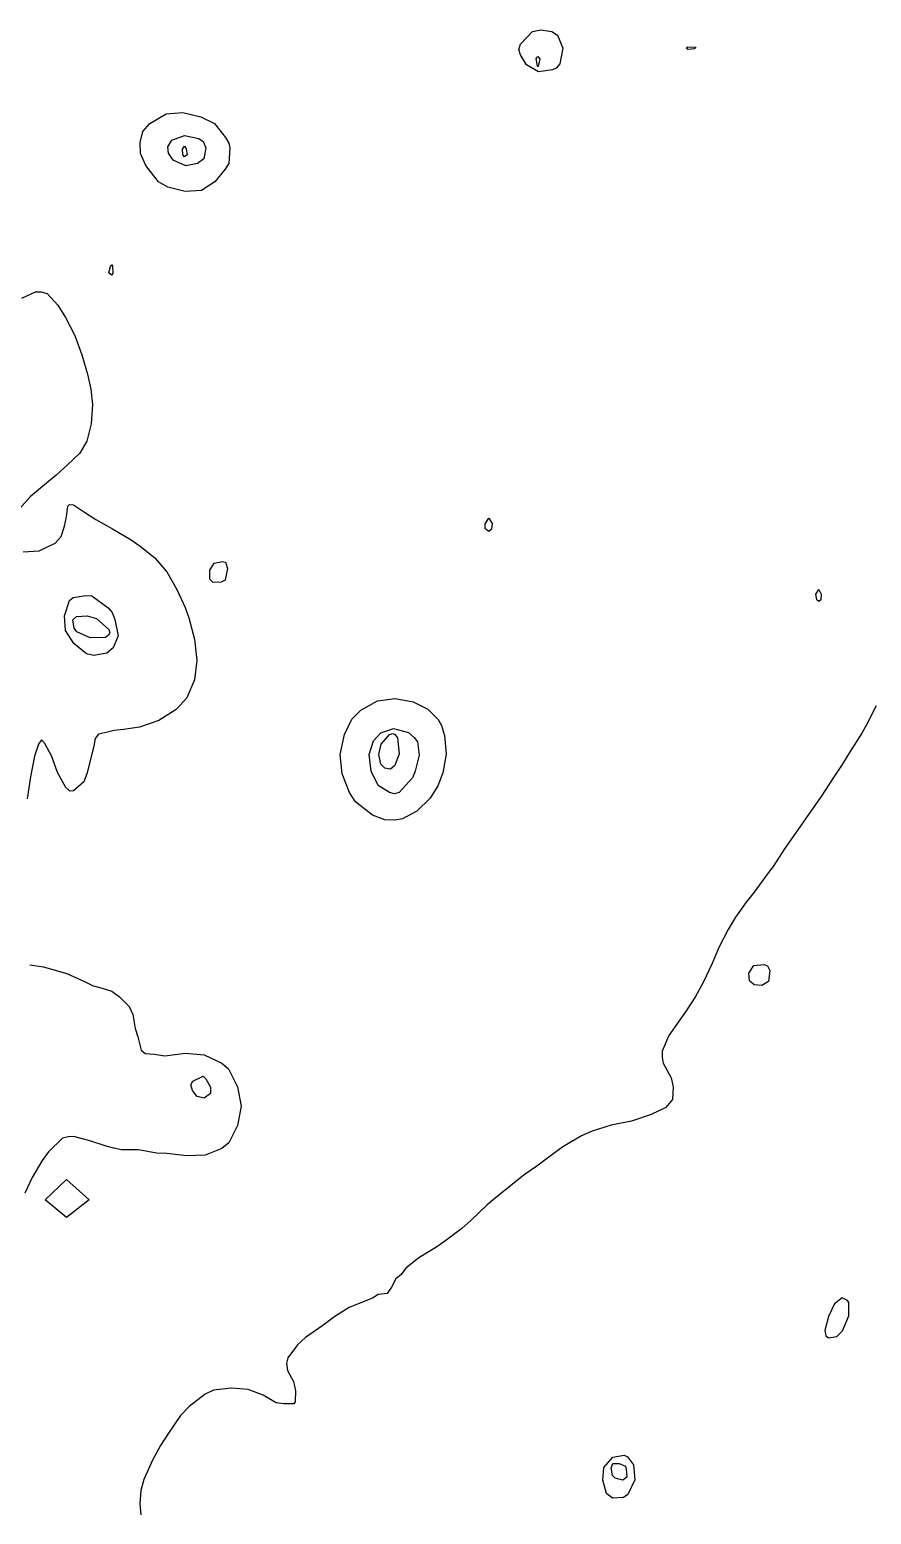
# Model space of a CAD drawing. Header units: feet. Extents: x 333642 to 335017, y 470420 to 471851.
# Drawn here: x 334204.7 to 334383.6, y 470735.6 to 471051.6 of the extents above; entities that cross this region are included whole.
import ezdxf

# ---------------------------------------------------------------- set-up
doc = ezdxf.new("R2010")
doc.units = ezdxf.units.FT
doc.header["$MEASUREMENT"] = 0
doc.layers.add('Contour', color=7, linetype='CONTINUOUS', true_color=0xffffff)

msp = doc.modelspace()

# ---------------------------------------------------------------- linework, layer by layer
at = {"layer": 'Contour', "color": 18, "linetype": 'Continuous', "true_color": 0x000000}
for points, elevation in [([(334315.861428, 471042.973882), (334312.844957, 471042.60617), (334310.340116, 471044.081717), (334309.036143, 471046.229717), (334308.684851, 471047.319659), (334309.060287, 471048.503142), (334311.586373, 471051.132926), (334313.371703, 471051.550869), (334315.729485, 471051.143213), (334316.870189, 471050.36846), (334318.02308, 471047.61735), (334317.409235, 471044.303557), (334316.644443, 471043.394591), (334315.861428, 471042.973882)], -10.5), ([(334346.23547, 471047.811496), (334346.259121, 471047.655821), (334346.037757, 471047.492788), (334344.604559, 471047.337146), (334344.229035, 471047.602674), (334344.623442, 471047.897277), (334346.23547, 471047.811496), (334346.23547, 471047.811496)], -10.5), ([(334312.789401, 471043.709117), (334312.711835, 471043.714747), (334312.656007, 471043.805938), (334312.369168, 471045.389817), (334312.70844, 471045.849533), (334313.156738, 471045.358378), (334312.789401, 471043.709117), (334312.789401, 471043.709117)], -10), ([(334246.980063, 471027.431414), (334247.216227, 471026.386373), (334247.00219, 471023.10311), (334246.218559, 471021.863999), (334244.054712, 471019.198311), (334241.216619, 471017.317028), (334237.745771, 471017.114552), (334234.029712, 471018.06364), (334232.079792, 471019.191211), (334229.377527, 471022.65672), (334228.247931, 471025.229899), (334228.123572, 471027.537527), (334228.718058, 471029.877397), (334230.210832, 471031.61509), (334233.702133, 471033.661334), (334237.246752, 471033.898979), (334241.056538, 471033.013598), (334243.944358, 471031.592085), (334246.310768, 471028.581024), (334246.980063, 471027.431414)], -10.5), ([(334241.557998, 471027.783455), (334242.146855, 471026.425528), (334241.708557, 471024.032358), (334240.313987, 471023.049413), (334237.833802, 471022.59057), (334235.174156, 471023.766307), (334234.208086, 471025.246866), (334234.071963, 471026.615583), (334234.913029, 471028.041977), (334237.601355, 471029.053251), (334240.646093, 471028.40628), (334241.557998, 471027.783455)], -10), ([(334237.548879, 471026.743437), (334237.940087, 471026.184945), (334238.119988, 471024.942912), (334237.603045, 471024.502907), (334237.202403, 471024.912186), (334237.152056, 471026.158476), (334237.548879, 471026.743437), (334237.548879, 471026.743437)], -9.5), ([(334222.161716, 471001.504001), (334222.241786, 471001.285964), (334222.344742, 470999.737339), (334222.048986, 470999.326889), (334221.460487, 470999.804397), (334221.855486, 471001.126193), (334222.161716, 471001.504001), (334222.161716, 471001.504001)], -10.5), ([(334202.955256, 470994.412909), (334205.89868, 470995.731551), (334207.118313, 470995.794126), (334208.358549, 470995.376961), (334210.676799, 470992.924651), (334212.294463, 470990.270637), (334214.236812, 470986.494099), (334215.773483, 470982.37582), (334216.955497, 470978.208801), (334217.659154, 470975.081841), (334217.986393, 470971.807164), (334217.716082, 470967.66231), (334216.783271, 470964.007181), (334215.338049, 470961.445748), (334212.694134, 470958.922347), (334210.288834, 470956.751138), (334207.811889, 470954.721349), (334204.840895, 470952.185684), (334202.494406, 470949.577403)], -10.5), ([(334203.276821, 470940.454935), (334206.684092, 470940.647368), (334210.085676, 470942.280825), (334211.367762, 470943.666204), (334212.072426, 470945.920024), (334212.495159, 470947.891441), (334212.772592, 470950.11909), (334213.10603, 470950.508796), (334213.964585, 470950.418336), (334216.321763, 470948.855144), (334218.710779, 470947.282427), (334222.251316, 470945.305036), (334226.209337, 470942.950454), (334228.12869, 470941.666794), (334231.305438, 470939.184092), (334233.803605, 470936.153643), (334235.966016, 470932.423038), (334237.706745, 470928.610735), (334238.477036, 470926.415366), (334239.69072, 470921.874439), (334240.212297, 470917.314682), (334239.710048, 470913.1766), (334238.078054, 470909.371922), (334235.830387, 470906.911072), (334232.105297, 470904.530316), (334228.045226, 470903.135582), (334224.616171, 470902.642476), (334222.63239, 470902.40116), (334221.241262, 470902.080912), (334219.26873, 470901.645089), (334218.600922, 470900.687178), (334218.283739, 470899.105415), (334217.706248, 470896.900371), (334216.862142, 470893.404006), (334216.156342, 470891.477142), (334213.957527, 470889.56933), (334213.173932, 470889.529422), (334212.342637, 470890.256992), (334210.59508, 470893.461707), (334209.389177, 470896.87011), (334207.886947, 470899.625876), (334207.206329, 470900.4339), (334206.515381, 470899.485335), (334205.683693, 470896.951839), (334204.867321, 470892.57969), (334204.138063, 470887.849351)], -10.5), ([(334302.325938, 470947.594645), (334302.980253, 470946.446959), (334302.868083, 470945.28618), (334302.272906, 470944.747636), (334301.509445, 470945.328596), (334301.484177, 470946.387205), (334302.325938, 470947.594645), (334302.325938, 470947.594645)], -10.5), ([(334246.315668, 470938.223508), (334246.749403, 470936.889399), (334246.263167, 470934.404539), (334245.37078, 470933.956289), (334243.67036, 470933.933916), (334242.954322, 470934.610481), (334242.936911, 470936.510579), (334243.882958, 470938.052622), (334245.645586, 470938.357523), (334246.315668, 470938.223508)], -10.5), ([(334222.197231, 470927.506224), (334222.773594, 470925.996582), (334223.50174, 470922.580994), (334222.399404, 470919.973343), (334221.05727, 470918.879087), (334218.29881, 470918.374561), (334216.715844, 470918.754252), (334214.082866, 470920.912517), (334212.246257, 470923.706734), (334212.070666, 470926.818654), (334213.112137, 470930.069886), (334213.935139, 470930.715579), (334216.606631, 470931.139313), (334217.875564, 470931.07667), (334221.383594, 470928.539715), (334222.197231, 470927.506224)], -10), ([(334372.45355, 470932.415218), (334372.995753, 470931.42063), (334372.919095, 470930.209354), (334372.464166, 470929.837247), (334372.029243, 470930.195053), (334371.826876, 470931.393773), (334372.45355, 470932.415218), (334372.45355, 470932.415218)], -10.5), ([(334221.683116, 470923.176922), (334221.423169, 470922.720028), (334220.810947, 470922.210615), (334217.526701, 470922.156715), (334214.718511, 470923.37547), (334214.127476, 470924.191643), (334213.845368, 470925.959233), (334214.581632, 470926.682433), (334216.850109, 470926.809213), (334218.864725, 470926.241396), (334221.474044, 470923.934817), (334221.683116, 470923.176922)], -9.5), ([(334292.241119, 470903.498185), (334292.850107, 470901.364771), (334293.210617, 470897.341235), (334292.550589, 470893.394887), (334291.435964, 470890.660013), (334289.848244, 470888.001392), (334286.981759, 470885.254215), (334283.96366, 470883.614648), (334282.274306, 470883.315868), (334280.210621, 470883.38073), (334277.534049, 470884.397604), (334273.97293, 470887.231893), (334272.653237, 470889.224181), (334271.12231, 470893.17203), (334270.689148, 470897.314418), (334271.603187, 470901.577031), (334273.166179, 470904.806614), (334275.055481, 470906.737131), (334278.58839, 470908.699714), (334282.373049, 470909.191972), (334286.204195, 470908.52021), (334289.353032, 470906.972688), (334291.546527, 470904.725035), (334292.241119, 470903.498185)], -10.5), ([(334384.666911, 470907.645787), (334382.616312, 470903.619124), (334381.596868, 470901.849738), (334379.01212, 470897.727852), (334377.422895, 470895.158793), (334375.47478, 470892.205322), (334372.977756, 470888.395898), (334371.773686, 470886.655871), (334369.147144, 470882.909751), (334367.542824, 470880.539578), (334365.182473, 470877.198982), (334362.754929, 470873.489786), (334361.587283, 470871.875651), (334358.696983, 470867.983506), (334357.00893, 470865.870718), (334354.737902, 470862.686225), (334353.166469, 470860.029807), (334351.263487, 470856.379615), (334349.693762, 470852.673493), (334347.896904, 470848.775407), (334346.263903, 470845.764424), (334344.126487, 470842.513884), (334342.781455, 470840.58944), (334340.596095, 470837.514981), (334339.152406, 470834.16307), (334339.16978, 470832.888815), (334339.405206, 470831.601199), (334341.088011, 470828.497322), (334341.467482, 470826.563214), (334341.346635, 470823.897305), (334339.924369, 470822.153186), (334336.794076, 470820.656873), (334332.657611, 470819.291028), (334328.347913, 470818.399865), (334324.296582, 470817.130351), (334321.97727, 470816.12838), (334318.043953, 470813.826364), (334315.601, 470812.042467), (334312.477877, 470809.716293), (334309.824161, 470807.815156), (334307.295503, 470805.812351), (334303.67546, 470802.858615), (334301.972654, 470801.439463), (334298.565253, 470798.182845), (334296.549523, 470796.453892), (334292.89842, 470793.685373), (334291.0212, 470792.384129), (334287.443466, 470790.170838), (334284.620239, 470788.010279), (334283.637199, 470786.607988), (334282.511097, 470785.701133), (334281.619032, 470783.906697), (334280.671248, 470782.61528), (334278.732072, 470782.411396), (334277.540404, 470781.624894), (334275.952772, 470780.967466), (334272.563324, 470779.600123), (334269.532311, 470777.666629), (334266.982194, 470775.771625), (334263.339138, 470773.246127), (334261.589516, 470771.667031), (334259.54005, 470768.883756), (334259.258001, 470767.755713), (334259.45484, 470766.235483), (334260.757363, 470763.828616), (334261.21006, 470761.851877), (334261.12395, 470759.528031), (334260.823843, 470759.124232), (334258.689461, 470759.121471), (334257.094152, 470759.322231), (334254.341337, 470760.954809), (334251.150525, 470762.189379), (334247.598772, 470762.441964), (334243.764098, 470761.991713), (334241.956719, 470761.158066), (334238.582524, 470758.51784), (334236.719731, 470756.615754), (334234.155311, 470752.863942), (334232.454372, 470750.235236), (334230.781586, 470747.124237), (334228.900703, 470742.978419), (334228.292736, 470740.687108), (334228.103308, 470737.823861), (334228.294146, 470735.490606)], -11), ([(334287.136511, 470900.02145), (334287.480646, 470897.188583), (334286.642229, 470893.729696), (334286.087619, 470892.332379), (334283.264592, 470889.212337), (334282.24767, 470888.896798), (334281.145308, 470889.189946), (334278.732013, 470890.725021), (334277.268472, 470893.753651), (334276.876392, 470897.303553), (334277.742022, 470900.226793), (334279.319657, 470901.892497), (334282.060436, 470902.836188), (334285.238952, 470902.008062), (334286.443132, 470900.931645), (334287.136511, 470900.02145)], -10), ([(334282.326721, 470901.568223), (334282.867679, 470900.818835), (334283.242671, 470897.469772), (334282.336278, 470894.94394), (334281.404683, 470894.210748), (334280.166966, 470894.38454), (334279.347114, 470895.261734), (334278.918796, 470897.296608), (334279.380877, 470899.494705), (334281.159713, 470901.573176), (334281.912144, 470901.794825), (334282.326721, 470901.568223)], -9.5), ([(334204.657168, 470852.53272), (334207.566096, 470852.127493), (334210.768084, 470851.185874), (334212.575133, 470850.724138), (334216.454726, 470848.905103), (334218.143048, 470848.088095), (334220.064025, 470847.543962), (334222.160131, 470846.900676), (334223.746183, 470845.698565), (334225.830171, 470843.644813), (334226.582907, 470841.969707), (334227.055966, 470838.961723), (334227.683086, 470837.180666), (334228.344002, 470834.401418), (334229.251543, 470833.689441), (334231.191363, 470833.516219), (334233.375375, 470833.145692), (334237.80964, 470833.742789), (334241.755282, 470833.354214), (334245.484669, 470831.636546), (334246.952943, 470830.404386), (334248.861031, 470826.593515), (334249.637443, 470822.467429), (334248.853567, 470818.362346), (334246.974231, 470814.64772), (334245.553826, 470813.48277), (334241.954966, 470812.022563), (334238.023761, 470811.888624), (334233.801958, 470812.419163), (334231.602136, 470812.451824), (334227.77058, 470813.136006), (334224.177712, 470813.194606), (334222.578374, 470813.546946), (334220.939922, 470813.970404), (334217.442932, 470815.10916), (334214.066149, 470816.032121), (334212.827594, 470815.957924), (334211.612412, 470815.618171), (334208.647021, 470812.768915), (334207.288311, 470810.888234), (334205.198871, 470807.275952), (334203.654664, 470803.91913)], -10.5), ([(334361.566315, 470852.317355), (334362.045381, 470851.335953), (334361.747549, 470848.980589), (334360.360788, 470848.166861), (334358.732139, 470848.256971), (334357.755228, 470849.126838), (334357.559564, 470850.786674), (334358.674171, 470852.363624), (334360.877639, 470852.579648), (334361.566315, 470852.317355)], -11), ([(334242.085549, 470828.267162), (334243.094521, 470826.537218), (334243.109903, 470825.128139), (334241.776399, 470824.154888), (334240.288511, 470824.485072), (334239.27328, 470825.812336), (334238.895458, 470826.976714), (334239.3293, 470827.789988), (334241.575206, 470828.813451), (334242.085549, 470828.267162)], -10), ([(334212.5, 470806.823823), (334217.298336, 470802.5), (334212.5, 470798.799209), (334207.939546, 470802.5), (334212.5, 470806.823823)], -10.5), ([(334378.563498, 470781.114837), (334377.430815, 470781.662577), (334375.796928, 470780.380272), (334374.508827, 470777.662298), (334373.74083, 470774.738836), (334373.929696, 470773.562128), (334374.536087, 470773.151786), (334376.295333, 470773.424642), (334377.498981, 470774.662069), (334378.859668, 470777.846496), (334378.841744, 470780.650065), (334378.563498, 470781.114837)], -11.5), ([(334331.789726, 470747.83258), (334333.093595, 470746.141013), (334333.365058, 470742.964818), (334331.831023, 470739.829605), (334330.935762, 470739.183812), (334328.590457, 470739.064216), (334327.344662, 470740.044228), (334326.515513, 470742.889291), (334326.729285, 470745.565007), (334328.650411, 470747.762593), (334331.055423, 470748.194682), (334331.789726, 470747.83258)], -11), ([(334331.495392, 470745.202592), (334331.635693, 470743.496026), (334330.781715, 470742.896633), (334329.163166, 470743.274802), (334328.566863, 470743.850251), (334328.331609, 470745.508454), (334328.683929, 470746.379995), (334330.01321, 470746.422796), (334331.325766, 470745.8145), (334331.495392, 470745.202592)], -10.5)]:
    msp.add_lwpolyline(points, dxfattribs=dict(at, elevation=elevation))

doc.saveas('drawing.dxf')
